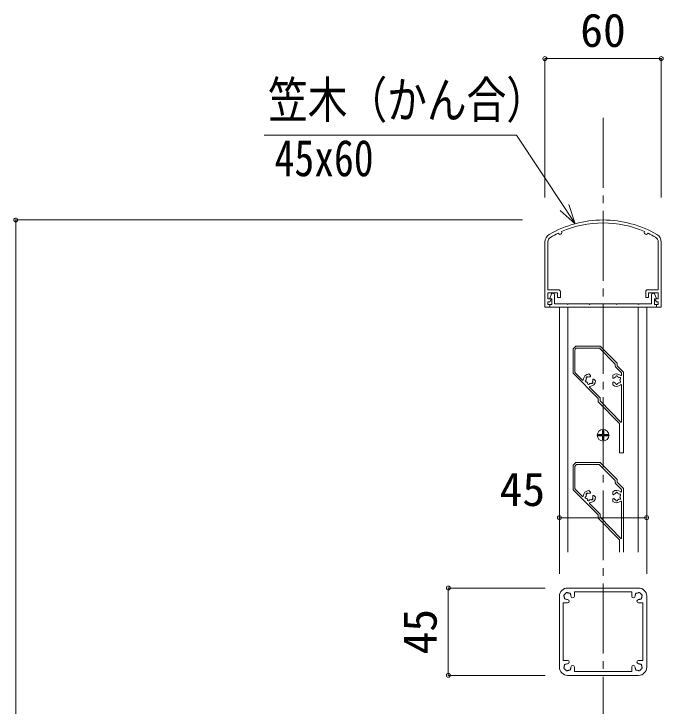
# Model space of a CAD drawing. Units: millimetres at full size. Extents: x -1603 to 1599, y -1129 to 1133.
# Drawn here: x -147.6 to 187.4, y 166.5 to 523.3 of the extents above; entities that cross this region are included whole.
import ezdxf
from ezdxf.enums import TextEntityAlignment as Align

# ---------------------------------------------------------------- set-up
doc = ezdxf.new("R2010")
doc.units = ezdxf.units.MM
doc.header["$LTSCALE"] = 4
doc.header["$PDMODE"] = 32
doc.header["$PDSIZE"] = 2
doc.linetypes.add('CHAIN2', pattern=[12, 9, -1, 1, -1])
for name, color, linetype, lineweight in [('0-0_0', 7, 'Continuous', 18), ('0-1_1手摺寸法', 3, 'Continuous', 18), ('0-5_3中心線', 2, 'CHAIN2', 18), ('0-6_41ｱﾙﾐ', 6, 'Continuous', 18), ('0-7_42ｱﾙﾐ部品', 6, 'Continuous', 18), ('0-A_6ﾊｯﾁﾝｸﾞ', 4, 'Continuous', 9), ('1-1_WHITE', 7, 'Continuous', 18)]:
    doc.layers.add(name, color=color, linetype=linetype, lineweight=lineweight)
doc.styles.add('ＭＳ ゴシック', font='')
doc.styles.get('ＭＳ ゴシック').set_extended_font_data('MS Gothic')

msp = doc.modelspace()

# ---------------------------------------------------------------- linework, layer by layer
at = {"layer": '0-0_0'}
msp.add_line((178.875, 372.108), (178.875, 245.877), dxfattribs=at)
for points in [[(141.981, 415.192), (136.448, 423.522), (111.673, 460.814), (-18.505, 460.814)], [(134.216, 422.039), (141.981, 415.192), (138.68, 425.005)]]:
    msp.add_lwpolyline(points, dxfattribs=at)
msp.add_arc((129.501, 376.208), 0.2, 326.31, 90, dxfattribs=at)
at = {"layer": '0-1_1手摺寸法'}
for p, q in [((126.375, 428.608), (126.375, 500.266)), ((186.375, 500.266), (126.375, 500.266)), ((130.975, 500.266), (181.775, 500.266)), ((186.375, 428.608), (186.375, 500.266)), ((114.875, 417.108), (-146.559, 417.108)), ((-146.559, -682.892), (-146.559, 417.108)), ((-146.559, 412.508), (-146.559, -678.292)), ((133.875, 234.727), (133.875, 263.679)), ((178.875, 263.679), (133.875, 263.679)), ((138.475, 263.679), (174.275, 263.679)), ((178.875, 234.727), (178.875, 263.679)), ((126.575, 227.427), (76.541, 227.427)), ((76.541, 182.427), (76.541, 227.427)), ((76.541, 222.827), (76.541, 187.027)), ((126.575, 182.427), (76.541, 182.427))]:
    msp.add_line(p, q, dxfattribs=at)
for p in [(126.375, 500.266), (186.375, 500.266), (-146.559, 417.108), (133.875, 263.679), (178.875, 263.679), (76.541, 227.427), (76.541, 182.427)]:
    msp.add_point(p, dxfattribs=at)
at = {"layer": '0-5_3中心線'}
msp.add_line((156.375, 469.737), (156.375, -842.622), dxfattribs=at)
at = {"layer": '0-6_41ｱﾙﾐ'}
for p, q in [((126.375, 372.108), (126.375, 405.696)), ((127.875, 381.108), (127.875, 405.696)), ((184.875, 381.108), (184.875, 405.696)), ((186.375, 372.108), (186.375, 405.696)), ((133.375, 381.108), (127.875, 381.108)), ((132.875, 379.608), (127.875, 379.608)), ((127.875, 376.408), (127.875, 379.608)), ((128.875, 376.608), (129.76, 379.087)), ((131.375, 378.647), (131.375, 373.908)), ((132.875, 377.108), (132.875, 379.608)), ((134.375, 377.108), (134.375, 380.108)), ((178.375, 377.108), (178.375, 380.108)), ((179.375, 381.108), (184.875, 381.108)), ((179.875, 377.108), (179.875, 379.608)), ((179.875, 379.608), (184.875, 379.608)), ((181.375, 378.647), (181.375, 373.908)), ((183.875, 376.608), (182.989, 379.087)), ((184.875, 376.408), (184.875, 379.608)), ((129.501, 376.408), (127.875, 376.408)), ((127.875, 373.608), (127.875, 374.908)), ((127.875, 373.608), (127.875, 374.908)), ((128.875, 374.908), (127.875, 374.908)), ((128.875, 374.908), (129.668, 376.096)), ((129.875, 376.408), (129.075, 376.408)), ((129.875, 376.408), (129.875, 373.608)), ((134.375, 377.108), (132.875, 377.108)), ((178.375, 377.108), (179.875, 377.108)), ((182.875, 376.408), (183.675, 376.408)), ((182.875, 376.408), (182.875, 373.608)), ((183.875, 374.908), (183.082, 376.096)), ((183.248, 376.408), (184.875, 376.408)), ((183.875, 374.908), (184.875, 374.908)), ((184.875, 373.608), (184.875, 374.908)), ((184.875, 373.608), (184.875, 374.908)), ((128.875, 372.108), (126.375, 372.108)), ((128.875, 373.608), (127.875, 373.608)), ((128.875, 372.108), (128.875, 373.608)), ((128.875, 373.108), (128.875, 372.108)), ((156.375, 372.108), (128.875, 372.108)), ((129.875, 373.608), (129.375, 373.608)), ((137.775, 373.908), (131.375, 373.908)), ((137.775, 373.908), (137.906, 373.7)), ((138.222, 372.108), (138.222, 245.877)), ((138.375, 373.908), (138.244, 373.7)), ((149.075, 373.908), (138.375, 373.908)), ((149.075, 373.908), (149.206, 373.7)), ((149.675, 373.908), (149.544, 373.7)), ((156.375, 373.908), (149.675, 373.908)), ((156.375, 373.908), (163.075, 373.908)), ((156.375, 372.108), (183.875, 372.108)), ((163.075, 373.908), (163.206, 373.7)), ((163.675, 373.908), (163.544, 373.7)), ((163.675, 373.908), (174.375, 373.908)), ((174.375, 373.908), (174.506, 373.7)), ((174.527, 372.108), (174.527, 245.877)), ((174.975, 373.908), (174.844, 373.7)), ((174.975, 373.908), (181.375, 373.908)), ((182.875, 373.608), (183.375, 373.608)), ((183.875, 373.608), (184.875, 373.608)), ((183.875, 372.108), (183.875, 373.608)), ((183.875, 373.108), (183.875, 372.108)), ((183.875, 372.108), (186.375, 372.108))]:
    msp.add_line(p, q, dxfattribs=at)
for centre, radius, start, end in [((156.375, 362.108), 55, 90, 120.328), ((156.375, 362.108), 53.5, 90, 113.561), ((156.375, 362.108), 55, 59.672, 90), ((156.375, 362.108), 53.5, 66.439, 90), ((156.375, 362.108), 53.5, 115.693, 120.328), ((134.125, 410.646), 1, 199.126, 30.128), ((178.625, 410.646), 1, 149.872, 340.874), ((156.375, 362.108), 53.5, 59.672, 64.307), ((130.875, 405.696), 4.5, 120.328, 180), ((130.875, 405.696), 3, 120.328, 180), ((181.875, 405.696), 3, 0, 59.672), ((181.875, 405.696), 4.5, 0, 59.672), ((130.462, 378.48), 0.928, 10.394, 139.128), ((133.375, 380.108), 1, 0, 90), ((179.375, 380.108), 1, 90, 180), ((182.288, 378.48), 0.928, 40.872, 169.606), ((129.075, 376.608), 0.2, 180, 270), ((183.248, 376.208), 0.2, 90, 213.69), ((183.675, 376.608), 0.2, 270, 0), ((129.375, 373.108), 0.5, 90, 180), ((138.075, 373.808), 0.2, 212.334, 327.666), ((149.375, 373.808), 0.2, 212.334, 327.666), ((163.375, 373.808), 0.2, 212.334, 327.666), ((174.675, 373.808), 0.2, 212.334, 327.666), ((183.375, 373.108), 0.5, 0, 90)]:
    msp.add_arc(centre, radius, start, end, dxfattribs=at)
at = {"layer": '0-7_42ｱﾙﾐ部品'}
for p, q in [((140.875, 350.708), (142.275, 352.108)), ((140.875, 350.708), (140.875, 338.108)), ((141.875, 350.086), (141.875, 338.729)), ((141.875, 350.086), (141.875, 338.729)), ((142.021, 350.44), (142.542, 350.961)), ((142.542, 350.961), (142.021, 350.44)), ((142.275, 352.108), (154.875, 352.108)), ((142.896, 351.108), (154.254, 351.108)), ((154.254, 351.108), (142.896, 351.108)), ((154.607, 350.961), (162.528, 343.04)), ((162.528, 343.04), (154.607, 350.961)), ((154.875, 352.108), (163.675, 343.308)), ((162.675, 342.686), (162.675, 341.686)), ((162.675, 341.686), (162.675, 342.686)), ((163.675, 343.308), (163.675, 341.893)), ((162.821, 341.333), (165.875, 338.279)), ((165.875, 338.279), (162.821, 341.333)), ((163.675, 341.893), (166.875, 338.693)), ((153.875, 325.108), (140.875, 338.108)), ((142.021, 338.375), (145.836, 334.56)), ((145.836, 334.56), (142.021, 338.375)), ((149.023, 337.738), (149.891, 336.87)), ((149.877, 336.431), (149.942, 336.677)), ((161.375, 337.056), (161.375, 335.828)), ((161.695, 335.527), (161.475, 335.654)), ((165.875, 338.279), (165.875, 337.701)), ((165.875, 337.062), (165.875, 338.279)), ((166.875, 338.693), (166.875, 297.108)), ((151.248, 335.06), (151.494, 335.125)), ((152.555, 334.205), (151.687, 335.074)), ((151.77, 334.982), (151.774, 334.986)), ((161.375, 332.06), (161.375, 333.287)), ((161.695, 333.588), (161.475, 333.46)), ((165.875, 332.054), (165.875, 313.102)), ((149.377, 331.019), (154.728, 325.668)), ((154.875, 325.314), (154.875, 323.992)), ((154.875, 325.314), (154.875, 323.992)), ((154.968, 323.702), (165.556, 312.942)), ((164.875, 297.108), (166.875, 297.108)), ((140.875, 290.708), (142.275, 292.108)), ((140.875, 290.708), (140.875, 278.108)), ((141.875, 290.086), (141.875, 278.729)), ((141.875, 290.086), (141.875, 278.729)), ((142.021, 290.44), (142.542, 290.961)), ((142.542, 290.961), (142.021, 290.44)), ((142.275, 292.108), (154.875, 292.108)), ((142.896, 291.108), (154.254, 291.108)), ((154.254, 291.108), (142.896, 291.108)), ((154.607, 290.961), (162.528, 283.04)), ((162.528, 283.04), (154.607, 290.961)), ((154.875, 292.108), (163.675, 283.308)), ((162.675, 282.686), (162.675, 281.686)), ((162.675, 281.686), (162.675, 282.686)), ((163.675, 283.308), (163.675, 281.893)), ((163.675, 281.893), (166.875, 278.693)), ((142.021, 278.375), (145.836, 274.56)), ((145.836, 274.56), (142.021, 278.375)), ((162.821, 281.333), (165.875, 278.279)), ((165.875, 278.279), (162.821, 281.333)), ((166.875, 278.693), (166.875, 245.877)), ((153.875, 265.108), (140.875, 278.108)), ((149.023, 277.738), (149.891, 276.87)), ((149.877, 276.431), (149.942, 276.677)), ((151.248, 275.06), (151.494, 275.125)), ((152.555, 274.205), (151.687, 275.074)), ((151.77, 274.982), (151.774, 274.986)), ((161.375, 277.056), (161.375, 275.828)), ((161.695, 275.527), (161.475, 275.654)), ((165.875, 278.279), (165.875, 277.701)), ((165.875, 277.062), (165.875, 278.279)), ((161.375, 272.06), (161.375, 273.287)), ((161.695, 273.588), (161.475, 273.46)), ((165.875, 272.054), (165.875, 253.102)), ((149.377, 271.019), (154.728, 265.668)), ((154.875, 265.314), (154.875, 263.992)), ((154.875, 265.314), (154.875, 263.992)), ((154.968, 263.702), (165.556, 252.942)), ((138.075, 227.427), (174.675, 227.427)), ((141.575, 225.427), (171.175, 225.427)), ((141.575, 225.427), (141.575, 223.227)), ((171.175, 225.427), (171.175, 223.227)), ((133.875, 223.227), (133.875, 186.627)), ((178.875, 223.227), (178.875, 186.627)), ((138.075, 219.727), (135.875, 219.727)), ((135.875, 219.727), (135.875, 190.127)), ((174.675, 219.727), (176.875, 219.727)), ((176.875, 219.727), (176.875, 190.127)), ((138.075, 190.127), (135.875, 190.127)), ((174.675, 190.127), (176.875, 190.127)), ((141.575, 184.427), (141.575, 186.627)), ((138.075, 182.427), (174.675, 182.427))]:
    msp.add_line(p, q, dxfattribs=at)
for points in [[(153.875, 325.108), (153.875, 323.387), (164.875, 312.208), (164.875, 297.108)], [(153.875, 265.108), (153.875, 263.387), (164.875, 252.208), (164.875, 245.877)], [(141.575, 184.427), (171.175, 184.427), (171.175, 186.627)]]:
    msp.add_lwpolyline(points, dxfattribs=at)
for centre, radius, start, end in [((142.375, 350.086), 0.5, 135, 180), ((142.375, 350.086), 0.5, 135, 180), ((142.896, 350.608), 0.5, 90, 135), ((142.896, 350.608), 0.5, 90, 135), ((154.254, 350.608), 0.5, 45, 90), ((154.254, 350.608), 0.5, 45, 90), ((162.175, 342.686), 0.5, 0, 45), ((162.175, 342.686), 0.5, 0, 45), ((163.175, 341.686), 0.5, 180, 225), ((163.175, 341.686), 0.5, 180, 225), ((142.375, 338.729), 0.5, 180, 225), ((142.375, 338.729), 0.5, 180, 225), ((149.375, 334.558), 3.2, 96.318, 177.568), ((149.375, 334.558), 1.75, 151.426, 178.574), ((148.137, 335.795), 0.5, 36.787, 233.213), ((149.375, 334.558), 1.75, 80.887, 118.574), ((149.684, 336.483), 0.2, 260.887, 345), ((149.749, 336.728), 0.2, 345, 45), ((163.375, 334.558), 3.2, 47.432, 128.682), ((161.575, 335.828), 0.2, 180, 240), ((161.795, 335.7), 0.2, 240, 324.113), ((163.375, 334.558), 1.75, 106.426, 144.113), ((163.375, 336.308), 0.5, 351.787, 188.213), ((163.375, 334.558), 1.75, 46.426, 73.574), ((164.89, 335.432), 0.5, 291.787, 128.213), ((165.675, 337.062), 0.2, 227.432, 0), ((145.978, 334.702), 0.2, 225, 357.573), ((147.684, 334.104), 0.5, 96.787, 293.213), ((149.375, 334.558), 1.75, 211.426, 238.574), ((148.922, 332.867), 0.5, 156.787, 353.213), ((149.375, 334.558), 1.75, 271.426, 298.574), ((149.375, 334.558), 3.2, 272.432, 353.682), ((150.612, 333.32), 0.5, 216.787, 53.213), ((149.375, 334.558), 1.75, 331.426, 9.113), ((151.3, 334.866), 0.2, 105, 189.113), ((151.546, 334.932), 0.2, 45, 105), ((161.575, 333.287), 0.2, 120, 180), ((163.375, 334.558), 3.2, 231.318, 312.568), ((161.795, 333.414), 0.2, 35.887, 120), ((163.375, 334.558), 1.75, 215.887, 253.574), ((163.375, 332.808), 0.5, 171.787, 8.213), ((163.375, 334.558), 1.75, 286.426, 313.574), ((164.89, 333.682), 0.5, 231.787, 68.213), ((163.375, 334.558), 1.75, 346.426, 13.574), ((165.675, 332.054), 0.2, 0, 132.568), ((149.519, 331.16), 0.2, 92.432, 225), ((149.519, 331.16), 0.2, 92.427, 225), ((154.375, 325.314), 0.5, 0, 45), ((154.375, 325.314), 0.5, 0, 45), ((155.375, 323.992), 0.5, 180, 215.538), ((165.675, 313.102), 0.2, 215.538, 0), ((142.375, 290.086), 0.5, 135, 180), ((142.375, 290.086), 0.5, 135, 180), ((142.896, 290.608), 0.5, 90, 135), ((142.896, 290.608), 0.5, 90, 135), ((154.254, 290.608), 0.5, 45, 90), ((154.254, 290.608), 0.5, 45, 90), ((162.175, 282.686), 0.5, 0, 45), ((162.175, 282.686), 0.5, 0, 45), ((142.375, 278.729), 0.5, 180, 225), ((142.375, 278.729), 0.5, 180, 225), ((163.175, 281.686), 0.5, 180, 225), ((163.175, 281.686), 0.5, 180, 225), ((149.375, 274.558), 3.2, 96.318, 177.568), ((149.375, 274.558), 1.75, 151.426, 178.574), ((148.137, 275.795), 0.5, 36.787, 233.213), ((149.375, 274.558), 1.75, 80.887, 118.574), ((149.684, 276.483), 0.2, 260.887, 345), ((149.749, 276.728), 0.2, 345, 45), ((149.375, 274.558), 1.75, 331.426, 9.113), ((151.3, 274.866), 0.2, 105, 189.113), ((151.546, 274.932), 0.2, 45, 105), ((163.375, 274.558), 3.2, 47.432, 128.682), ((161.575, 275.828), 0.2, 180, 240), ((161.795, 275.7), 0.2, 240, 324.113), ((163.375, 274.558), 1.75, 106.426, 144.113), ((163.375, 276.308), 0.5, 351.787, 188.213), ((163.375, 274.558), 1.75, 46.426, 73.574), ((164.89, 275.432), 0.5, 291.787, 128.213), ((163.375, 274.558), 1.75, 346.426, 13.574), ((165.675, 277.062), 0.2, 227.432, 0), ((145.978, 274.702), 0.2, 225, 357.573), ((147.684, 274.104), 0.5, 96.787, 293.213), ((149.375, 274.558), 1.75, 211.426, 238.574), ((148.922, 272.867), 0.5, 156.787, 353.213), ((149.519, 271.16), 0.2, 92.432, 225), ((149.519, 271.16), 0.2, 92.427, 225), ((149.375, 274.558), 1.75, 271.426, 298.574), ((149.375, 274.558), 3.2, 272.432, 353.682), ((150.612, 273.32), 0.5, 216.787, 53.213), ((161.575, 273.287), 0.2, 120, 180), ((163.375, 274.558), 3.2, 231.318, 312.568), ((161.795, 273.414), 0.2, 35.887, 120), ((163.375, 274.558), 1.75, 215.887, 253.574), ((163.375, 272.808), 0.5, 171.787, 8.213), ((163.375, 274.558), 1.75, 286.426, 313.574), ((164.89, 273.682), 0.5, 231.787, 68.213), ((165.675, 272.054), 0.2, 0, 132.568), ((154.375, 265.314), 0.5, 0, 45), ((154.375, 265.314), 0.5, 0, 45), ((155.375, 263.992), 0.5, 180, 215.538), ((165.675, 253.102), 0.2, 215.538, 0), ((138.075, 223.227), 4.2, 90, 180), ((137.686, 224.676), 0.5, 105, 172.976), ((137.686, 224.676), 0.5, 37.024, 105), ((138.075, 223.227), 1.75, 75, 89.641), ((138.075, 223.227), 1.75, 60.359, 75), ((139.136, 224.288), 0.5, 45, 112.976), ((173.614, 224.288), 0.5, 67.024, 135), ((174.675, 223.227), 1.75, 105, 119.641), ((174.675, 223.227), 1.75, 90.359, 105), ((175.063, 224.676), 0.5, 75, 142.976), ((174.675, 223.227), 4.2, 0, 90), ((175.063, 224.676), 0.5, 7.024, 75), ((136.626, 223.615), 0.5, 165, 232.976), ((136.626, 223.615), 0.5, 97.024, 165), ((138.075, 223.227), 1.75, 180.359, 195), ((138.075, 223.227), 1.75, 195, 209.641), ((137.014, 222.166), 0.5, 157.024, 225), ((138.075, 223.227), 1.75, 135, 149.641), ((137.014, 222.166), 0.5, 225, 292.976), ((138.075, 223.227), 1.75, 120.359, 135), ((138.075, 223.227), 1.75, 240.359, 255), ((138.075, 223.227), 1.75, 255, 270), ((138.075, 220.602), 0.875, 270, 90), ((139.136, 224.288), 0.5, 337.024, 45), ((138.075, 223.227), 1.75, 15, 29.641), ((138.075, 223.227), 1.75, 0.359, 15), ((140.7, 223.227), 0.875, 180, 0), ((172.05, 223.227), 0.875, 180, 0), ((174.675, 223.227), 1.75, 165, 179.641), ((174.675, 223.227), 1.75, 150.359, 165), ((173.614, 224.288), 0.5, 135, 202.976), ((174.675, 220.602), 0.875, 90, 270), ((174.675, 223.227), 1.75, 270, 285), ((174.675, 223.227), 1.75, 285, 299.641), ((175.736, 222.166), 0.5, 247.024, 315), ((174.675, 223.227), 1.75, 45, 59.641), ((174.675, 223.227), 1.75, 30.359, 45), ((175.736, 222.166), 0.5, 315, 22.976), ((176.124, 223.615), 0.5, 15, 82.976), ((174.675, 223.227), 1.75, 330.359, 345), ((174.675, 223.227), 1.75, 345, 359.641), ((176.124, 223.615), 0.5, 307.024, 15), ((138.075, 189.252), 0.875, 270, 90), ((174.675, 189.252), 0.875, 90, 270), ((138.075, 186.627), 4.2, 180, 270), ((136.626, 186.239), 0.5, 127.024, 195), ((136.626, 186.239), 0.5, 195, 262.976), ((138.075, 186.627), 1.75, 165, 179.641), ((138.075, 186.627), 1.75, 150.359, 165), ((137.014, 187.688), 0.5, 135, 202.976), ((138.075, 186.627), 1.75, 210.359, 225), ((137.014, 187.688), 0.5, 67.024, 135), ((138.075, 186.627), 1.75, 105, 119.641), ((138.075, 186.627), 1.75, 90, 105), ((139.136, 185.566), 0.5, 315, 22.976), ((138.075, 186.627), 1.75, 330.359, 345), ((138.075, 186.627), 1.75, 345, 359.641), ((140.7, 186.627), 0.875, 0, 180), ((172.05, 186.627), 0.875, 0, 180), ((174.675, 186.627), 1.75, 180.359, 195), ((174.675, 186.627), 1.75, 195, 209.641), ((173.614, 185.566), 0.5, 157.024, 225), ((174.675, 186.627), 1.75, 75, 90), ((174.675, 186.627), 4.2, 270, 0), ((174.675, 186.627), 1.75, 60.359, 75), ((175.736, 187.688), 0.5, 45, 112.976), ((174.675, 186.627), 1.75, 315, 329.641), ((175.736, 187.688), 0.5, 337.024, 45), ((176.124, 186.239), 0.5, 277.024, 345), ((174.675, 186.627), 1.75, 15, 29.641), ((174.675, 186.627), 1.75, 0.359, 15), ((176.124, 186.239), 0.5, 345, 52.976), ((138.075, 186.627), 1.75, 225, 239.641), ((137.686, 185.178), 0.5, 187.024, 255), ((137.686, 185.178), 0.5, 255, 322.976), ((138.075, 186.627), 1.75, 270.359, 285), ((138.075, 186.627), 1.75, 285, 299.641), ((139.136, 185.566), 0.5, 247.024, 315), ((173.614, 185.566), 0.5, 225, 292.976), ((174.675, 186.627), 1.75, 240.359, 255), ((174.675, 186.627), 1.75, 255, 269.641), ((175.063, 185.178), 0.5, 217.024, 285), ((175.063, 185.178), 0.5, 285, 352.976), ((174.675, 186.627), 1.75, 300.359, 315)]:
    msp.add_arc(centre, radius, start, end, dxfattribs=at)
at = {"layer": '0-A_6ﾊｯﾁﾝｸﾞ'}
for p, q in [((156, 308.55), (156, 307.021)), ((156, 308.55), (156.75, 308.55)), ((156.375, 302.846), (156.375, 309.446)), ((156.75, 308.55), (156.75, 307.021)), ((159.675, 306.146), (153.075, 306.146)), ((155.5, 306.521), (153.971, 306.521)), ((153.971, 305.771), (153.971, 306.521)), ((155.5, 305.771), (153.971, 305.771)), ((156, 303.742), (156, 305.271)), ((156, 303.742), (156.75, 303.742)), ((156.75, 303.742), (156.75, 305.271)), ((157.25, 306.521), (158.779, 306.521)), ((157.25, 305.771), (158.779, 305.771)), ((158.779, 305.771), (158.779, 306.521))]:
    msp.add_line(p, q, dxfattribs=at)
msp.add_circle((156.375, 306.146), 3, dxfattribs=at)
for centre, start, end in [((155.5, 307.021), 270, 0), ((157.25, 307.021), 180, 270), ((155.5, 305.271), 0, 90), ((157.25, 305.271), 90, 180)]:
    msp.add_arc(centre, 0.5, start, end, dxfattribs=at)
at = {"layer": '1-1_WHITE'}
msp.add_line((133.875, 245.877), (133.875, 372.108), dxfattribs=at)

# ---------------------------------------------------------------- texts
at = {"layer": '0-0_0', "style": 'ＭＳ ゴシック', "width": 0.8}
for s, p in [('笠木（かん合）', (-16.432, 463.957)), ('45x60', (-13.06, 434.025))]:
    msp.add_text(s, height=18.77, dxfattribs=at).set_placement(p, align=Align.BOTTOM_LEFT)
at = {"layer": '0-1_1手摺寸法', "style": 'ＭＳ ゴシック'}
for s, p in [('60', (144.599, 501.085)), ('45', (102.999, 264.498))]:
    msp.add_text(s, height=17.27, dxfattribs=at).set_placement(p, align=Align.BOTTOM_LEFT)
msp.add_text('45', height=17.27, rotation=90, dxfattribs=at).set_placement((75.722, 193.151), align=Align.BOTTOM_LEFT)

doc.saveas('drawing.dxf')
